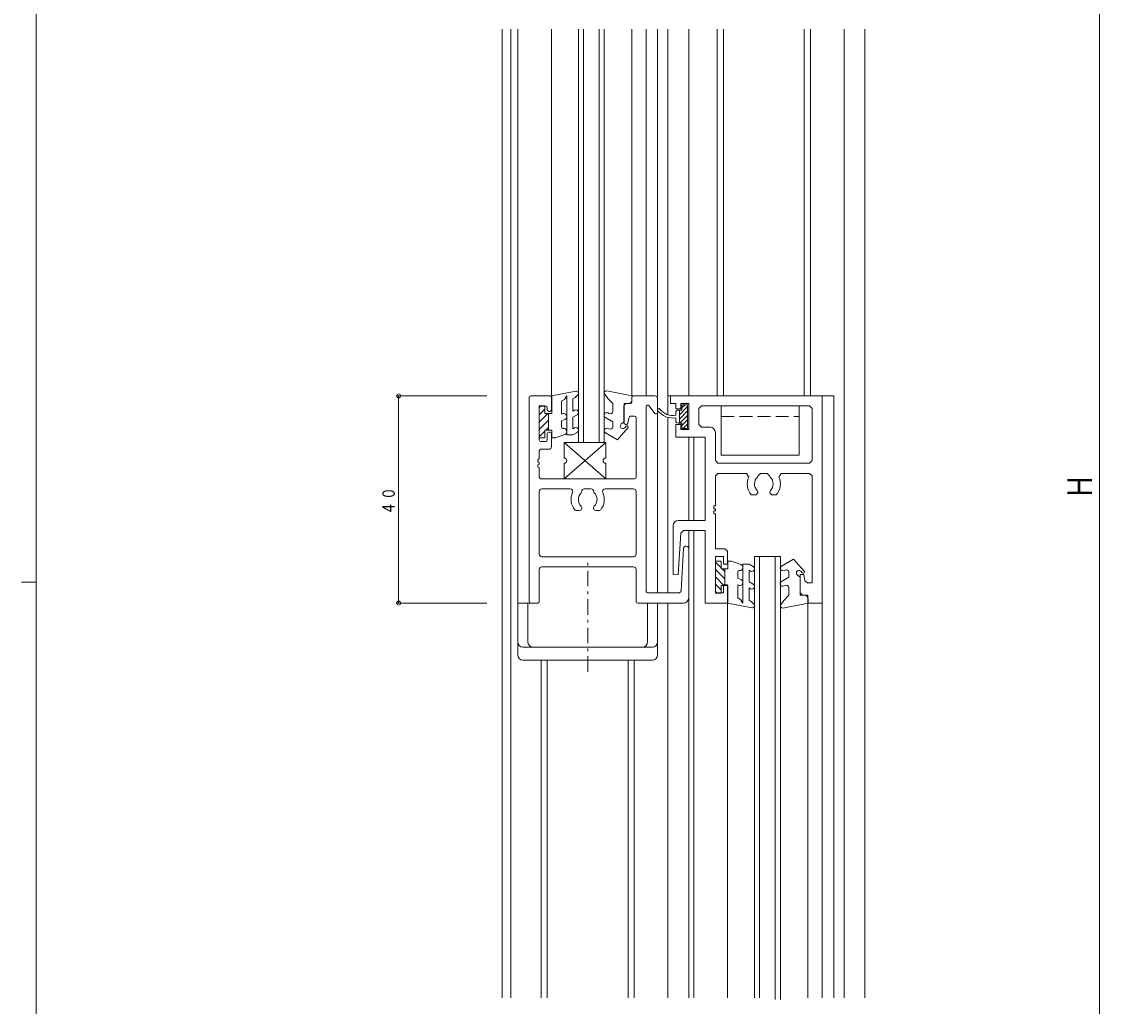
# Model space of a CAD drawing. Units: millimetres on the paper. Extents: x -397 to 397, y -282 to 282.
# Drawn here: x -396.7 to -188.6, y -65.1 to 125 of the extents above; entities that cross this region are included whole.
import ezdxf
from ezdxf.enums import TextEntityAlignment as Align

# ---------------------------------------------------------------- set-up
doc = ezdxf.new("R2010")
doc.units = ezdxf.units.MM
doc.linetypes.add('USER2', pattern=[3.5, 2.5, -1])
doc.linetypes.add('USER3', pattern=[5.5, 3, -1, 0.5, -1])
for name, color, linetype, lineweight in [('0-1_YKK_ZWAK', 7, 'Continuous', 18), ('0-3_YKK_11', 7, 'Continuous', 18), ('0-4_YKK_12', 2, 'Continuous', 18), ('0-6_YKK_13', 4, 'Continuous', 18), ('0-7_YKK_D', 6, 'Continuous', 18)]:
    doc.layers.add(name, color=color, linetype=linetype, lineweight=lineweight)
doc.styles.add('ＭＳ ゴシック', font='')
doc.styles.get('ＭＳ ゴシック').set_extended_font_data('MS Gothic')

msp = doc.modelspace()

# ---------------------------------------------------------------- linework, layer by layer
at = {"layer": '0-1_YKK_ZWAK'}
for p, q in [((-393.908, -245.7), (-393.908, 279.3)), ((-396.708, 16.8), (-393.908, 16.8))]:
    msp.add_line(p, q, dxfattribs=at)
at = {"layer": '0-3_YKK_11'}
for p, q in [((-298.708, 52.475), (-298.708, 13.075)), ((-294.708, 52.775), (-298.408, 52.775)), ((-294.408, 50.075), (-294.408, 52.475)), ((-278.908, 52.475), (-278.908, 51.575)), ((-274.408, 52.775), (-278.608, 52.775)), ((-273.908, 49.575), (-273.908, 52.275)), ((-242.108, 52.775), (-271.408, 52.775)), ((-271.408, 52.775), (-271.408, 51.275)), ((-242.108, 12.775), (-242.108, 52.775)), ((-296.758, 44.275), (-296.758, 50.475)), ((-296.458, 50.775), (-295.508, 50.775)), ((-295.208, 50.475), (-295.208, 50.075)), ((-280.408, 50.775), (-280.408, 47.575)), ((-279.208, 51.275), (-279.908, 51.275)), ((-276.108, 15.025), (-276.108, 50.675)), ((-275.57, 50.858), (-274.446, 49.392)), ((-271.408, 51.275), (-270.408, 51.275)), ((-270.408, 51.275), (-270.408, 50.275)), ((-270.408, 50.275), (-269.408, 50.275)), ((-269.408, 51.275), (-267.908, 51.275)), ((-269.408, 50.275), (-269.408, 51.275)), ((-267.908, 51.275), (-267.908, 46.275)), ((-265.958, 50.325), (-265.458, 50.825)), ((-265.958, 47.225), (-265.958, 50.325)), ((-265.458, 50.825), (-244.558, 50.825)), ((-244.558, 50.825), (-244.058, 50.325)), ((-244.058, 50.325), (-244.058, 40.275)), ((-294.908, 49.775), (-294.708, 49.775)), ((-279.662, 47.52), (-279.485, 48.467)), ((-278.993, 48.875), (-278.358, 48.875)), ((-278.058, 48.575), (-278.058, 37.075)), ((-280.108, 47.275), (-279.957, 47.275)), ((-270.408, 47.275), (-270.408, 44.775)), ((-269.408, 47.275), (-270.408, 47.275)), ((-269.408, 46.275), (-269.408, 47.275)), ((-267.908, 46.275), (-269.408, 46.275)), ((-265.458, 46.725), (-265.958, 47.225)), ((-263.758, 46.725), (-265.458, 46.725)), ((-295.508, 43.975), (-296.458, 43.975)), ((-295.208, 45.475), (-295.208, 44.275)), ((-294.708, 45.775), (-294.908, 45.775)), ((-294.408, 42.975), (-294.408, 45.475)), ((-270.408, 44.775), (-264.708, 44.775)), ((-264.708, 44.775), (-264.708, 28.725)), ((-262.758, 40.275), (-262.758, 45.725)), ((-296.758, 40.733), (-296.758, 42.175)), ((-296.458, 42.475), (-294.908, 42.475)), ((-296.758, 39.817), (-296.758, 39.733)), ((-262.258, 39.775), (-262.758, 40.275)), ((-244.558, 39.775), (-262.258, 39.775)), ((-244.058, 40.275), (-244.558, 39.775)), ((-296.758, 37.075), (-296.758, 38.817)), ((-262.758, 37.325), (-262.258, 37.825)), ((-262.258, 37.825), (-256.768, 37.825)), ((-256.768, 37.825), (-256.314, 37.116)), ((-254.558, 37.287), (-254.058, 37.775)), ((-254.058, 37.775), (-252.758, 37.775)), ((-252.758, 37.775), (-252.258, 37.287)), ((-250.503, 37.116), (-250.049, 37.825)), ((-250.049, 37.825), (-244.558, 37.825)), ((-244.558, 37.825), (-244.058, 37.325)), ((-278.358, 36.775), (-296.458, 36.775)), ((-262.758, 31.575), (-262.758, 37.325)), ((-254.651, 37.077), (-254.558, 37.287)), ((-252.258, 37.287), (-252.166, 37.077)), ((-244.058, 37.325), (-244.058, 16.675)), ((-296.758, 22.225), (-296.758, 34.325)), ((-296.258, 34.825), (-290.768, 34.825)), ((-288.558, 34.294), (-288.558, 34.325)), ((-288.058, 34.825), (-286.758, 34.825)), ((-286.258, 34.325), (-286.258, 34.294)), ((-284.049, 34.825), (-278.558, 34.825)), ((-278.058, 34.325), (-278.058, 22.225)), ((-255.823, 33.675), (-254.958, 33.675)), ((-254.958, 33.675), (-254.558, 34.075)), ((-254.558, 34.214), (-254.676, 34.498)), ((-254.558, 34.075), (-254.558, 34.214)), ((-252.14, 34.498), (-252.258, 34.214)), ((-252.258, 34.214), (-252.258, 34.075)), ((-252.258, 34.075), (-251.858, 33.675)), ((-251.858, 33.675), (-250.994, 33.675)), ((-263.058, 31.575), (-262.758, 31.575)), ((-263.058, 30.975), (-263.058, 31.575)), ((-289.682, 30.675), (-288.958, 30.675)), ((-288.558, 31.075), (-288.558, 31.214)), ((-286.258, 31.214), (-286.258, 31.075)), ((-285.858, 30.675), (-285.134, 30.675)), ((-262.758, 30.975), (-263.058, 30.975)), ((-263.058, 30.575), (-262.758, 30.575)), ((-263.058, 29.975), (-263.058, 30.575)), ((-262.758, 29.975), (-263.058, 29.975)), ((-262.758, 30.575), (-262.758, 30.975)), ((-262.758, 23.275), (-262.758, 29.975)), ((-270.908, 27.725), (-270.908, 18.275)), ((-264.708, 28.725), (-269.908, 28.725)), ((-269.909, 18.251), (-269.436, 26.304)), ((-269.436, 26.304), (-268.937, 26.775)), ((-268.937, 26.775), (-264.708, 26.775)), ((-264.708, 26.775), (-264.708, 12.775)), ((-269.381, 15.196), (-268.908, 23.299)), ((-267.908, 13.775), (-267.908, 23.275)), ((-260.908, 23.275), (-262.758, 23.275)), ((-260.408, 22.775), (-260.908, 23.275)), ((-278.558, 21.725), (-296.258, 21.725)), ((-262.758, 21.775), (-261.208, 21.775)), ((-262.758, 14.775), (-262.758, 21.775)), ((-261.208, 21.775), (-261.208, 20.275)), ((-260.408, 20.275), (-260.408, 22.775)), ((-296.758, 13.075), (-296.758, 19.275)), ((-296.258, 19.775), (-278.558, 19.775)), ((-278.058, 19.275), (-278.058, 13.075)), ((-261.208, 20.275), (-260.408, 20.275)), ((-270.908, 18.275), (-269.909, 18.251)), ((-246.408, 18.275), (-246.408, 14.775)), ((-245.708, 18.275), (-246.408, 18.275)), ((-245.485, 17.083), (-245.708, 18.275)), ((-244.993, 16.675), (-245.485, 17.083)), ((-244.058, 16.675), (-244.993, 16.675)), ((-269.88, 14.725), (-275.808, 14.725)), ((-261.208, 14.775), (-262.758, 14.775)), ((-261.208, 16.275), (-261.208, 14.775)), ((-260.408, 16.275), (-261.208, 16.275)), ((-260.408, 12.775), (-260.408, 16.275)), ((-246.408, 14.775), (-245.908, 14.275)), ((-298.408, 12.775), (-297.058, 12.775)), ((-277.758, 12.775), (-268.908, 12.775)), ((-264.708, 12.775), (-260.408, 12.775)), ((-245.908, 14.275), (-244.908, 14.275)), ((-244.908, 14.275), (-244.908, 12.775)), ((-244.908, 12.775), (-242.108, 12.775))]:
    msp.add_line(p, q, dxfattribs=at)
for centre, radius, start, end in [((-298.408, 52.475), 0.3, 90, 180), ((-294.708, 52.475), 0.3, 0, 90), ((-278.608, 52.475), 0.3, 90, 180), ((-274.408, 52.275), 0.5, 0, 90), ((-296.458, 50.475), 0.3, 90, 180), ((-295.508, 50.475), 0.3, 0, 90), ((-294.908, 50.075), 0.3, 180, 270), ((-294.708, 50.075), 0.3, 270, 0), ((-279.908, 50.775), 0.5, 90, 180), ((-279.208, 51.575), 0.3, 270, 0), ((-275.808, 50.675), 0.3, 37.49155, 180), ((-278.993, 48.375), 0.5, 90, 169.38034), ((-278.358, 48.575), 0.3, 0, 90), ((-274.208, 49.575), 0.3, 217.49155, 0), ((-280.108, 47.575), 0.3, 180, 270), ((-279.957, 47.575), 0.3, 270, 349.38034), ((-263.758, 45.725), 1, 0, 90), ((-296.458, 44.275), 0.3, 180, 270), ((-295.508, 44.275), 0.3, 270, 0), ((-294.908, 45.475), 0.3, 90, 180), ((-294.708, 45.475), 0.3, 0, 90), ((-296.458, 42.175), 0.3, 90, 180), ((-294.908, 42.975), 0.5, 270, 0), ((-296.758, 40.275), 0.3, 113.57818, 246.42182), ((-296.758, 39.275), 0.3, 113.57818, 246.42182), ((-296.958, 40.733), 0.2, 293.57818, 0), ((-296.958, 39.817), 0.2, 0, 66.42182), ((-296.958, 39.733), 0.2, 293.57818, 0), ((-296.958, 38.817), 0.2, 0, 66.42182), ((-296.458, 37.075), 0.3, 180, 270), ((-278.358, 37.075), 0.3, 270, 0), ((-253.408, 35.775), 3.2, 155.23365, 221.0145), ((-253.408, 35.775), 1.8, 133.65906, 225.20717), ((-253.408, 35.775), 1.8, 314.79283, 46.34094), ((-253.408, 35.775), 3.2, 318.9855, 24.76635), ((-296.258, 34.325), 0.5, 90, 180), ((-290.768, 34.325), 0.5, 335.23365, 90), ((-287.408, 32.775), 3.2, 155.23365, 218.36651), ((-287.408, 32.775), 1.8, 133.66782, 225.20717), ((-288.858, 34.294), 0.3, 313.66782, 0), ((-288.058, 34.325), 0.5, 90, 180), ((-286.758, 34.325), 0.5, 0, 90), ((-285.958, 34.294), 0.3, 180, 226.33218), ((-287.408, 32.775), 1.8, 314.79283, 46.33218), ((-287.408, 32.775), 3.2, 321.63349, 24.76635), ((-284.049, 34.325), 0.5, 90, 204.76635), ((-278.558, 34.325), 0.5, 0, 90), ((-288.958, 31.214), 0.4, 0, 45.20717), ((-285.858, 31.214), 0.4, 134.79283, 180), ((-289.682, 30.975), 0.3, 218.36651, 270), ((-288.958, 31.075), 0.4, 270, 0), ((-285.858, 31.075), 0.4, 180, 270), ((-285.134, 30.975), 0.3, 270, 321.63349), ((-269.908, 27.725), 1, 90, 180), ((-268.408, 23.275), 0.5, 0, 177.28962), ((-296.258, 22.225), 0.5, 180, 270), ((-278.558, 22.225), 0.5, 270, 0), ((-296.258, 19.275), 0.5, 90, 180), ((-278.558, 19.275), 0.5, 0, 90), ((-275.808, 15.025), 0.3, 180, 270), ((-269.88, 15.225), 0.5, 270, 356.65866), ((-298.408, 13.075), 0.3, 180, 270), ((-297.058, 13.075), 0.3, 270, 0), ((-277.758, 13.075), 0.3, 180, 270), ((-268.908, 13.775), 1, 270, 0)]:
    msp.add_arc(centre, radius, start, end, dxfattribs=at)
at = {"layer": '0-4_YKK_12'}
for p, q in [((-303.908, 37.275), (-303.908, 123.538)), ((-302.258, 37.275), (-302.258, 123.538)), ((-300.908, 12.775), (-300.908, 123.538)), ((-294.408, 52.775), (-294.408, 123.538)), ((-289.208, 43.775), (-289.208, 123.538)), ((-288.208, 43.775), (-288.208, 123.538)), ((-285.208, 43.775), (-285.208, 123.538)), ((-284.208, 43.775), (-284.208, 123.538)), ((-278.908, 74.39), (-278.908, 123.538)), ((-276.108, 123.538), (-276.108, 64.247)), ((-273.908, 123.538), (-273.908, 64.247)), ((-271.908, 64.247), (-271.908, 123.538)), ((-267.908, 52.775), (-267.908, 123.538)), ((-262.408, 123.538), (-262.408, 52.775)), ((-261.208, 123.538), (-261.208, 52.775)), ((-245.608, 123.538), (-245.608, 52.775)), ((-244.408, 123.538), (-244.408, 52.775)), ((-237.908, -63.454), (-237.908, 123.538)), ((-233.908, -63.454), (-233.908, 123.538)), ((-278.908, 58.248), (-278.908, 76.575)), ((-276.108, 66.775), (-276.108, 52.775)), ((-273.908, 66.775), (-273.908, 52.775)), ((-271.908, 49.145), (-271.908, 66.775)), ((-278.908, 52.775), (-278.908, 61.454)), ((-239.908, 52.775), (-271.908, 52.775)), ((-239.908, 52.775), (-239.908, -63.454)), ((-273.908, 49.742), (-273.908, 14.725)), ((-271.908, 14.725), (-271.908, 48.623)), ((-289.208, 43.775), (-284.208, 43.775)), ((-267.908, 28.725), (-267.908, 44.775)), ((-266.908, 28.725), (-266.908, 44.775)), ((-303.908, -63.454), (-303.908, 37.275)), ((-302.258, -63.454), (-302.258, 37.275)), ((-267.908, -63.454), (-267.908, 26.775)), ((-266.908, -63.454), (-266.908, 26.775)), ((-255.208, 21.775), (-255.208, -8.877)), ((-255.208, 21.775), (-250.208, 21.775)), ((-254.208, 21.775), (-254.208, -8.877)), ((-251.208, 21.775), (-251.208, -63.723)), ((-250.208, 21.775), (-250.208, -63.723)), ((-271.908, -63.454), (-271.908, 12.775)), ((-260.408, -63.454), (-260.408, 12.775)), ((-244.908, -63.454), (-244.908, 13.075)), ((-242.108, -63.454), (-242.108, 13.075)), ((-296.408, -63.454), (-296.408, 1.775)), ((-295.208, -63.454), (-295.208, 1.775)), ((-279.608, -63.454), (-279.608, 1.775)), ((-278.408, -63.454), (-278.408, 1.775)), ((-255.208, -6.432), (-255.208, -63.454)), ((-254.208, -6.432), (-254.208, -63.454))]:
    msp.add_line(p, q, dxfattribs=at)
at = {"layer": '0-6_YKK_13'}
for p, q in [((-294.358, 52.775), (-289.719, 53.688)), ((-294.358, 52.775), (-294.358, 49.375)), ((-291.909, 52.086), (-292.448, 51.775)), ((-291.448, 52.784), (-291.909, 52.086)), ((-291.448, 52.784), (-291.448, 45.275)), ((-290.249, 52.23), (-289.824, 52.475)), ((-290.249, 52.23), (-290.249, 49.83)), ((-289.824, 52.475), (-289.334, 52.965)), ((-284.131, 53.082), (-283.537, 52.244)), ((-278.858, 52.775), (-283.706, 53.738)), ((-283.537, 52.244), (-282.558, 51.275)), ((-278.859, 51.975), (-278.859, 52.775)), ((-296.759, 49.132), (-295.659, 50.232)), ((-296.758, 50.546), (-296.43, 50.875)), ((-296.758, 50.875), (-296.758, 44.675)), ((-295.658, 50.875), (-296.758, 50.875)), ((-295.658, 50.875), (-295.658, 49.375)), ((-292.448, 51.775), (-292.448, 49.268)), ((-290.249, 49.83), (-289.958, 49.997)), ((-282.559, 51.275), (-282.559, 49.795)), ((-280.359, 51.275), (-279.559, 51.275)), ((-280.358, 47.775), (-280.358, 51.275)), ((-269.208, 50.025), (-270.008, 50.025)), ((-269.708, 49.118), (-268.108, 50.718)), ((-269.708, 49.966), (-269.649, 50.025)), ((-269.708, 50.025), (-269.708, 47.525)), ((-268.108, 51.075), (-269.208, 51.075)), ((-269.208, 51.075), (-269.208, 50.025)), ((-269.208, 50.466), (-268.599, 51.075)), ((-268.108, 46.475), (-268.108, 51.075)), ((-261.608, 50.825), (-261.608, 41.325)), ((-246.608, 50.825), (-261.608, 50.825)), ((-246.608, 41.325), (-246.608, 50.825)), ((-296.759, 47.717), (-295.101, 49.375)), ((-296.759, 46.303), (-294.959, 48.103)), ((-295.658, 49.375), (-294.359, 49.375)), ((-294.959, 49.375), (-294.959, 46.175)), ((-292.254, 49.339), (-292.448, 49.268)), ((-289.458, 49.131), (-290.249, 48.675)), ((-290.249, 48.675), (-290.249, 46.43)), ((-284.002, 48.608), (-282.558, 47.775)), ((-283.502, 49.474), (-283.309, 49.362)), ((-270.408, 49.625), (-270.408, 49.025)), ((-270.408, 48.525), (-270.408, 47.925)), ((-269.708, 48.269), (-268.108, 49.869)), ((-269.604, 47.525), (-268.108, 49.021)), ((-269.208, 47.072), (-268.108, 48.172)), ((-296.759, 44.889), (-295.659, 45.989)), ((-295.658, 46.175), (-294.359, 46.175)), ((-295.658, 46.175), (-295.658, 44.675)), ((-295.473, 46.175), (-294.959, 46.689)), ((-294.358, 46.175), (-294.358, 44.675)), ((-289.958, 46.597), (-290.249, 46.43)), ((-283.502, 46.502), (-283.309, 46.39)), ((-282.559, 47.775), (-282.559, 46.824)), ((-279.632, 46.587), (-281.644, 44.275)), ((-280.358, 47.775), (-280.919, 47.355)), ((-280.265, 46.601), (-279.986, 46.941)), ((-270.008, 47.525), (-269.208, 47.525)), ((-269.208, 47.525), (-269.208, 46.475)), ((-269.208, 46.475), (-268.108, 46.475)), ((-268.957, 46.475), (-268.108, 47.324)), ((-296.758, 44.675), (-295.658, 44.675)), ((-294.358, 44.675), (-293.648, 44.675)), ((-291.843, 45.332), (-293.649, 44.675)), ((-291.933, 43.775), (-291.933, 40.775)), ((-291.933, 43.775), (-291.933, 40.775)), ((-291.933, 36.775), (-283.933, 43.775)), ((-283.933, 36.775), (-291.933, 43.775)), ((-283.933, 43.775), (-291.933, 43.775)), ((-283.933, 43.775), (-291.933, 43.775)), ((-291.448, 45.275), (-290.249, 45.275)), ((-289.458, 45.731), (-290.249, 45.275)), ((-281.645, 44.275), (-283.995, 45.632)), ((-283.933, 40.775), (-283.933, 43.775)), ((-283.933, 40.775), (-283.933, 43.775)), ((-291.933, 39.775), (-291.933, 37.775)), ((-291.933, 39.775), (-291.933, 36.775)), ((-283.933, 38.775), (-283.933, 39.775)), ((-283.933, 36.775), (-283.933, 39.775)), ((-261.608, 41.325), (-246.608, 41.325)), ((-291.933, 36.775), (-283.933, 36.775)), ((-291.933, 36.775), (-283.933, 36.775)), ((-262.758, 20.875), (-261.658, 20.875)), ((-262.758, 14.675), (-262.758, 20.875)), ((-261.658, 19.375), (-261.658, 20.875)), ((-260.358, 20.875), (-259.648, 20.875)), ((-260.358, 19.375), (-260.358, 20.875)), ((-257.843, 20.218), (-259.648, 20.875)), ((-247.644, 21.275), (-249.994, 19.918)), ((-245.632, 18.963), (-247.644, 21.275)), ((-262.758, 20.661), (-261.658, 19.561)), ((-262.758, 19.247), (-260.958, 17.447)), ((-261.658, 19.375), (-260.358, 19.375)), ((-261.472, 19.375), (-260.958, 18.861)), ((-260.958, 16.175), (-260.958, 19.375)), ((-257.448, 12.766), (-257.448, 20.275)), ((-257.448, 20.275), (-256.248, 20.275)), ((-255.458, 19.819), (-256.248, 20.275)), ((-255.958, 18.953), (-256.248, 19.12)), ((-256.248, 16.875), (-256.248, 19.12)), ((-249.502, 19.048), (-249.309, 19.16)), ((-246.265, 18.949), (-245.985, 18.609)), ((-262.758, 17.833), (-261.101, 16.175)), ((-255.458, 16.419), (-256.248, 16.875)), ((-250.002, 16.942), (-248.558, 17.775)), ((-248.559, 17.775), (-248.558, 18.726)), ((-246.358, 17.775), (-246.918, 18.195)), ((-246.358, 17.775), (-246.358, 14.275)), ((-262.758, 16.418), (-261.658, 15.318)), ((-262.758, 15.004), (-262.429, 14.675)), ((-261.658, 14.675), (-262.758, 14.675)), ((-261.658, 14.675), (-261.658, 16.175)), ((-261.658, 16.175), (-260.358, 16.175)), ((-260.358, 12.775), (-260.358, 16.175)), ((-258.448, 13.775), (-258.448, 16.282)), ((-258.253, 16.212), (-258.448, 16.282)), ((-256.248, 13.32), (-256.248, 15.721)), ((-256.248, 15.721), (-255.958, 15.553)), ((-249.502, 16.076), (-249.308, 16.188)), ((-248.559, 14.275), (-248.558, 15.755)), ((-300.908, 12.775), (-297.058, 12.775)), ((-300.908, 2.775), (-300.908, 12.775)), ((-298.958, 5.275), (-298.958, 12.775)), ((-277.758, 12.775), (-273.908, 12.775)), ((-275.858, 5.275), (-275.858, 12.775)), ((-273.908, 12.775), (-273.908, 2.775)), ((-260.358, 12.775), (-255.719, 11.862)), ((-257.909, 13.464), (-258.448, 13.775)), ((-257.448, 12.766), (-257.909, 13.464)), ((-256.248, 13.32), (-255.824, 13.075)), ((-255.824, 13.075), (-255.334, 12.585)), ((-250.131, 12.468), (-249.536, 13.306)), ((-244.858, 12.775), (-249.706, 11.812)), ((-249.536, 13.306), (-248.558, 14.275)), ((-246.359, 14.275), (-245.559, 14.275)), ((-244.858, 13.575), (-244.859, 12.775)), ((-274.908, 4.275), (-299.908, 4.275)), ((-274.908, 1.775), (-299.908, 1.775))]:
    msp.add_line(p, q, dxfattribs=at)
at = {"layer": '0-6_YKK_13', "linetype": 'USER2'}
msp.add_line((-261.608, 48.825), (-246.608, 48.825), dxfattribs=at)
at = {"layer": '0-6_YKK_13', "linetype": 'USER3'}
msp.add_line((-287.408, -0.475), (-287.408, 21.525), dxfattribs=at)
at = {"layer": '0-6_YKK_13'}
for points in [[(-291.843, 48.211), (-292.448, 47.991), (-292.448, 46.79)], [(-257.843, 17.339), (-258.448, 17.559), (-258.448, 18.76)]]:
    msp.add_lwpolyline(points, dxfattribs=at)
for centre, radius, start, end in [((-289.637, 53.268), 0.428, 315.00144, 101.13776), ((-283.788, 53.326), 0.42, 78.7643, 215.33653), ((-289.708, 49.564), 0.5, 299.99317, 119.9962), ((-279.559, 51.975), 0.7, 270, 0.01997), ((-273.658, 50.069), 0.25, 38.30172, 218.29822), ((-270.905, 52.25), 3.263, 218.39371, 278.75337), ((-270.008, 49.625), 0.4, 90, 180), ((-292.049, 48.775), 0.6, 289.9968, 110.0034), ((-283.752, 49.041), 0.5, 60.00834, 239.99284), ((-283.059, 49.795), 0.5, 240.00157, 0.02796), ((-270.921, 52.224), 3.735, 218.22352, 277.88632), ((-270.008, 47.925), 0.4, 180, 270), ((-292.149, 46.79), 0.3, 180, 276.37364), ((-292.049, 45.896), 0.6, 290.00203, 96.38171), ((-289.708, 46.164), 0.5, 299.99317, 120.01019), ((-283.752, 46.069), 0.5, 59.9883, 240.97443), ((-283.059, 46.823), 0.5, 239.98109, 0.02798), ((-280.618, 46.955), 0.5, 126.8643, 315), ((-279.809, 46.764), 0.25, 315, 135.03954), ((-291.933, 40.275), 0.5, 270, 90), ((-291.933, 40.275), 0.5, 270, 90), ((-283.933, 40.275), 0.5, 90, 270), ((-283.933, 40.275), 0.5, 90, 270), ((-258.148, 18.76), 0.3, 83.62636, 180), ((-258.048, 19.654), 0.6, 263.61829, 69.99797), ((-255.708, 19.386), 0.5, 239.98981, 60.00683), ((-249.752, 19.481), 0.5, 119.02557, 300.0117), ((-249.058, 18.727), 0.5, 359.97202, 120.01891), ((-246.618, 18.595), 0.5, 45, 233.1357), ((-245.808, 18.786), 0.25, 224.96046, 45), ((-258.048, 16.775), 0.6, 249.9966, 70.0032), ((-249.752, 16.509), 0.5, 120.00716, 299.99166), ((-255.708, 15.986), 0.5, 240.0038, 60.00683), ((-249.059, 15.755), 0.5, 359.97204, 119.99843), ((-255.636, 12.282), 0.428, 258.86224, 44.99856), ((-245.559, 13.575), 0.7, 359.98003, 90), ((-249.788, 12.225), 0.42, 144.66347, 281.2357), ((-299.908, 5.275), 1, 180, 270), ((-297.958, 5.275), 1, 180, 270), ((-276.858, 5.275), 1, 270, 0), ((-274.908, 5.275), 1, 270, 0), ((-299.908, 2.775), 1, 180, 270), ((-274.908, 2.775), 1, 270, 0)]:
    msp.add_arc(centre, radius, start, end, dxfattribs=at)
at = {"layer": '0-7_YKK_D'}
for p, q in [((-188.608, -155.7), (-188.608, 227.3)), ((-306.908, 52.775), (-324.408, 52.775)), ((-323.908, 12.775), (-323.908, 52.775)), ((-306.908, 12.775), (-324.408, 12.775))]:
    msp.add_line(p, q, dxfattribs=at)
for centre, start, end in [((-323.908, 52.775), 0, 180), ((-323.908, 52.775), 180, 0), ((-323.908, 12.775), 0, 180), ((-323.908, 12.775), 180, 0)]:
    msp.add_arc(centre, 0.375, start, end, dxfattribs=at)

# ---------------------------------------------------------------- texts
at = {"layer": '0-7_YKK_D', "color": 7, "style": 'ＭＳ ゴシック', "width": 0.75}
msp.add_text('Ｈ', height=4.78, rotation=90, dxfattribs=at).set_placement((-188.608, 32.855), align=Align.BOTTOM_LEFT)
at = {"layer": '0-7_YKK_D', "color": 7, "insert": (-324.608, 29.83), "char_height": 2.39, "attachment_point": 7, "rotation": 90, "style": 'ＭＳ ゴシック'}
msp.add_mtext('\\T1.17;\\W0.75;４０', dxfattribs=at)

doc.saveas('drawing.dxf')
